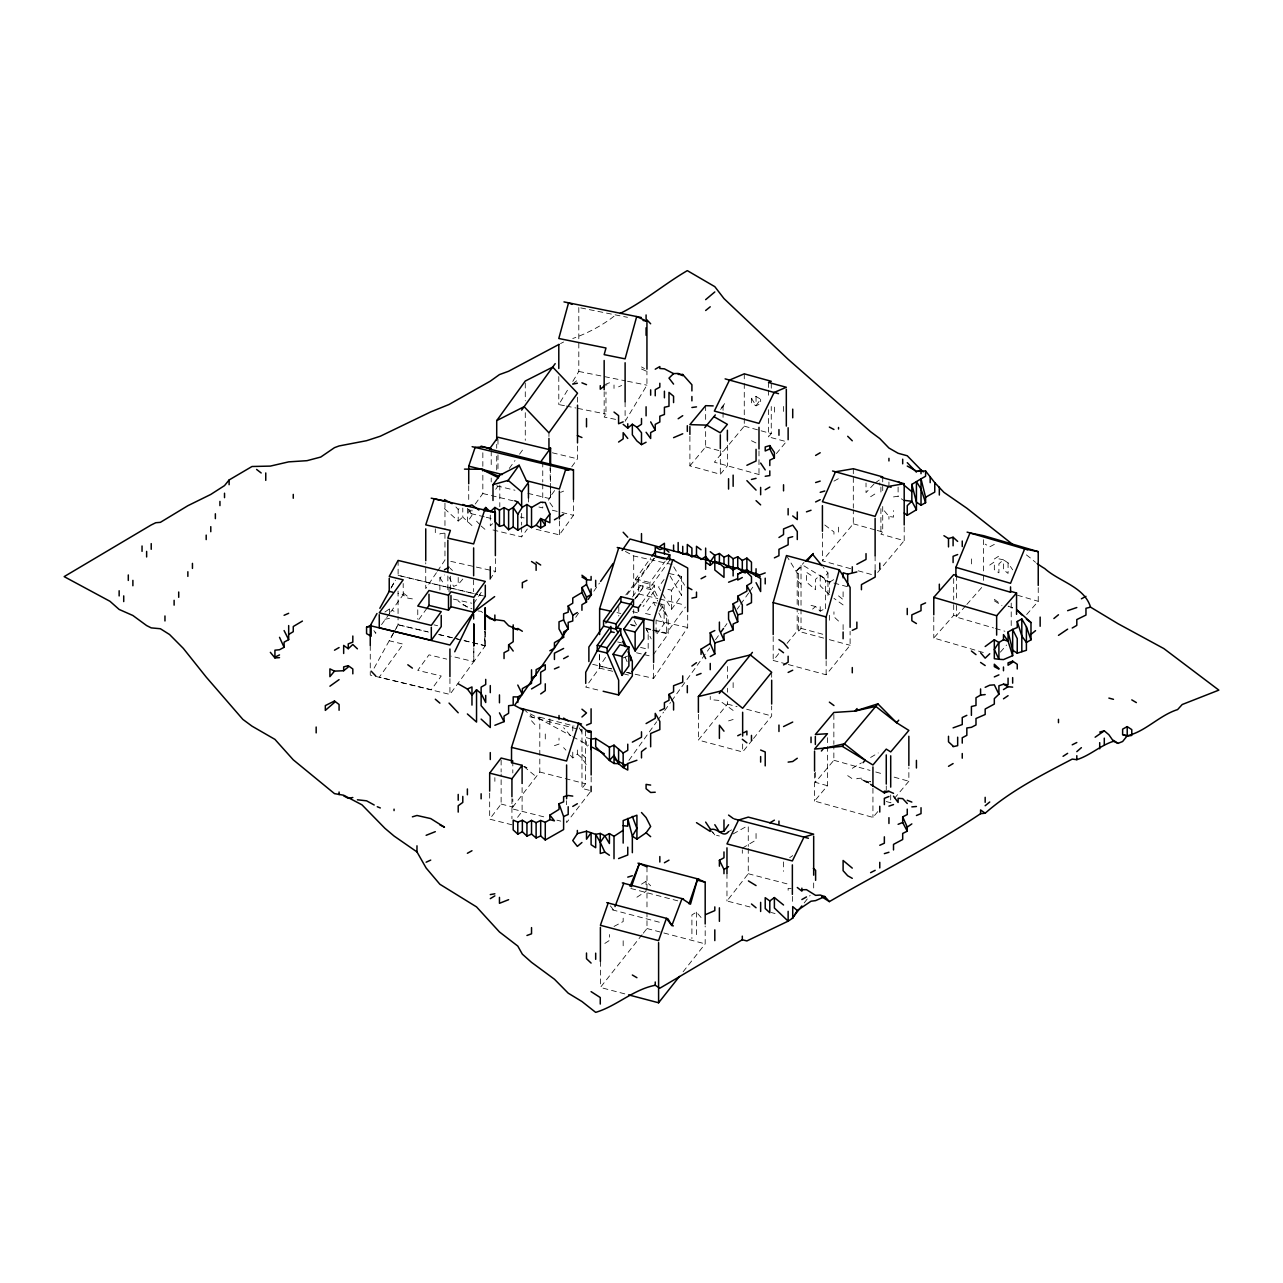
<?xml version="1.0" encoding="UTF-8"?>
<svg xmlns="http://www.w3.org/2000/svg" width="1283" height="1283" viewBox="0 0 1283 1283"><rect width="100%" height="100%" fill="white"/><g stroke="black" fill="none" stroke-linecap="round" stroke-linejoin="round"><path stroke-width="0.75" stroke-dasharray="5 3.75" d="M471.968 525.581L462.794 517.097L462.794 508.068M467.381 508.212L467.381 522.069L471.968 515.269L471.968 510.089M866.025 782.053L870.612 781.475L870.612 783.095L866.025 782.053L861.438 779.535L861.438 778.172L856.868 778.492L856.868 782.117M485.295 631.942L485.295 645.766L484.717 646.552L484.894 631.108L484.717 646.552L473.812 661.627L450.974 656.126M391.363 587.454L395.196 580.493M374.107 668.138L395.196 629.905M396.158 628.173L398.067 624.693L398.067 616.786M391.01 588.159L395.453 580.157M393.673 632.76L389.23 640.762L403.183 644.13L379.271 677.167L431.313 689.725L441.224 676.013L417.761 670.367L428.987 654.843L446.741 659.125M394.571 631.156L398.115 624.757L427.271 631.701M564.456 405.701L558.795 404.562L568.802 387.995M572.811 381.372L578.809 371.445L578.809 341.47M615.583 419.381L604.165 417.071L605.977 414.072L605.977 392.037M625.11 421.289L646.937 385.173L646.937 371.188M636.625 597.477L642.895 587.758L642.895 582.466L654.571 585.256L654.571 590.549L657.971 597.445M611.189 668.876L599.626 666.294L606.217 656.447M626.617 672.324L653.608 678.354L687.688 627.515L687.688 611.654M436.428 572.731L425.748 588.576L425.748 562.692M437.487 571.143L444.96 560.046L444.96 528.596M473.635 603.635L481.237 592.345M489.93 579.435L495.366 571.352L495.366 555.635M575.698 617.299L580.237 610.788M593.821 591.206L599.482 583.059M715.497 639.784L718.945 634.941M724.67 626.858L726.964 623.618M737.26 609.056L739.553 605.817M740.708 604.197L748.727 592.874M749.865 591.271L754.452 584.791M751.469 398.42L756.056 405.669L760.643 399.205L756.056 396.479L751.469 398.42L751.469 402.83L756.056 405.829L760.643 403.552L760.643 399.205M664.081 579.451L658.564 587.117L660.585 590.533M657.072 603.09L653.528 602.24L645.461 613.466L652.534 615.166M659.542 611.189L664.145 604.774L658.837 603.507M664.145 604.774L664.145 623.763L656.078 634.989L656.078 619.801M484.717 646.552L485.295 645.766L460.356 639.656M627.162 594.51L635.55 584.358L635.55 579.066L650.738 557.929M625.799 594.927L654.218 558.169M654.25 558.33L635.55 584.358L649.904 587.79L657.794 601.134M632.519 596.9L642.895 582.466M634.828 598.985L642.895 587.758L654.571 590.549L643.04 606.586M635.149 598.84L638.661 593.965L638.661 577.029M669.774 560.158L649.904 587.79L649.904 582.498L665.107 561.361M641.885 602.898L654.571 585.256M599.386 655.116L599.386 668.074L585.722 687.079L601.214 690.799M671.634 609.233L671.634 590.26L681.578 576.436L668.491 573.309L681.578 595.424L671.634 609.233L661.579 592.233M645.606 628.029L666.663 633.08L685.379 607.067M653.191 654.875L668.186 634.027L668.186 618.149L661.386 604.341M628.927 760.338L656.639 721.768M657.794 720.164L663.568 712.129M664.722 710.525L670.496 702.491M671.65 700.887L709.756 647.851M381.548 624.613L389.519 613.595M390.657 612.023L403.183 594.719L397.955 593.452M484.268 516.808L468.728 513.072L470.909 510.057M475.239 504.043L482.841 493.522L482.841 468.279M509.271 468.423L514.996 460.517M519.551 454.182L524.122 447.847M495.719 489.272L497.98 486.145M554.609 490.571L548.948 498.413L524.41 492.512M571.785 466.771L577.51 458.833L577.51 444.912M492.993 529.975L521.652 536.871L527.329 529.013M548.354 500.162L550.583 497.066L550.583 485.327M536.182 529.302L559.372 534.867L573.469 515.317L573.469 499.488M418.851 619.464L427.464 607.581M370.258 645.445L370.258 675.083L449.932 694.424L473.764 661.627L473.764 647.787M511.933 824.777L489.673 819.147L501.124 804.056L501.124 774.034M517.578 817.319L522.101 811.353L522.101 783.336M585.529 730.925L585.529 783.785L581.969 788.42L591.158 790.777L566.605 822.595L566.605 818.618M523.64 709.098L532.75 717.486L539.806 717.213L539.806 772.029L511.532 808.675L547.248 817.704M750.042 907.001L726.964 900.987L748.262 873.739L748.262 848.352M804.2 902.895L810.134 895.326M624.805 993.876L600.396 987.445L642.077 934.73M643.296 933.174L646.985 928.523L646.985 912.614M683.117 971.776L705.185 943.871L705.185 925.973M752.335 739.97L742.649 751.966L698.385 740.066L727.413 704.078L727.413 700.117M753.538 738.463L771.676 715.962L771.676 706.035M798.635 605.4L798.635 573.485L796.791 570.47L803.928 562.515M825.562 608.703L825.562 580.782L823.862 577.991L827.968 572.94L823.253 567.214M786.431 664.033L773.184 660.44L779.503 652.678M787.072 643.36L797.176 630.931L797.176 608.992M801.025 565.242L801.025 628.365L798.635 631.332L797.176 630.931M788.323 664.546L826.14 674.778L850.1 645.269L850.1 631.316M724.687 403.648L720.164 409.085M720.565 409.421L725.136 403.904M744.268 418.402L744.268 426.148L714.358 462.185L758.991 474.534L761.477 471.535M689.901 436.412L689.901 465.857L720.324 474.277L727.381 465.777L727.381 440.133M776.391 453.589L786.319 441.625L768.533 436.91L771.259 433.622L771.259 406.486M689.901 465.857L705.65 446.901L705.65 429.228M904.194 526.896L904.194 540.64L880.908 534.161L882.72 531.996L882.72 504.444M850.645 568.69L822.419 560.847L853.307 523.817L853.307 510.041M877.636 572.459L904.194 540.64M877.78 811.626L872.937 817.399L814.561 801.073L827.455 785.709L827.455 735.72M449.05 577.158L453.637 586.443L458.207 584.535L462.794 579.082M827.455 785.709L815.346 782.325L833.854 760.274L833.854 746.321M886.264 801.522L890.707 802.773L893.128 799.902M894.347 798.475L908.861 781.251L908.861 767.571M983.307 652.502L933.783 638.036L953.686 615.327L953.686 601.759M965.586 605.881L955.899 616.931L993.587 627.948M966.869 604.421L983.596 585.337M1026.657 614.525L1038.236 601.31L1038.236 587.406M1000.371 652.149L1006.594 645.044M444.463 508.613L458.207 521.042L458.207 509.511L460.501 506.993M614.012 316.26C601.887 325.722 587.197 333.388 572.763 338.504M874.044 483.996L866.025 492.624L866.025 483.033M492.576 523.705L490.282 525.789L490.282 513.761M829.363 592.922L829.363 582.241L820.206 575.121L815.619 579.274L815.619 589.715L806.462 582.145L806.462 572.282L811.032 575.313M458.207 521.042L462.794 517.097M570.47 755.302L572.763 758.045L577.35 754.131L577.35 748.871M812.572 609.104L815.619 606.538L820.206 611.189L824.793 608.735M572.763 383.97L577.35 380.249M796.791 570.47L803.495 565.595L823.862 577.991M875.182 482.921L879.769 479.682L879.769 485.07M989.738 565.081L994.325 561.906L994.325 569.604L998.912 572.827L998.912 563.814L1003.482 559.789L1008.069 562.916L1012.656 569.86M789.654 857.718L792.718 855.601M384.9 612.039L389.487 608.88L394.057 611.269M604.838 943.422L609.425 940.423L609.425 934.553M870.612 496.729L875.182 493.811M733.138 833.918L746.882 826.22M994.325 558.987L998.912 556.068M641.5 884.163L646.087 881.293L650.657 885.767M829.363 582.241L833.95 579.483M701.063 917.489L696.493 912.149L691.906 914.907L691.906 938.563M852.281 768.309L861.438 762.888M870.612 757.451L878.246 752.945M439.893 589.972L439.893 577.671L444.463 574.976M728.568 831.592L731.615 829.86M742.312 848.175L756.056 840.012L756.056 830.213M833.95 481.125L838.537 478.623M994.325 544.393L989.738 546.847L985.168 544.136M560.543 343.587L563.606 342M636.913 897.218L646.087 891.252L646.087 881.293M618.582 386.841L621.646 385.461M623.169 657.938L627.756 656.014M560.543 492.383L563.606 491.116M614.012 926.438L623.169 921.547L623.169 915.517M604.838 384.595L609.425 382.751L609.425 384.002L606.378 385.044M554.432 745.648L559.019 744.108L559.019 738.094M728.568 720.886L733.138 719.474M384.9 619.256L389.487 618.374M893.513 496.906L898.1 496.248L902.687 499.825M444.463 533.135L439.893 533.744L439.893 536.936M791.178 888.397L788.131 888.349L788.131 890.739M478.078 610.965L481.125 611.317L484.557 614.316M884.356 510.859L888.943 516.456L893.513 517.129L893.513 510.586M412.388 598.904L407.818 598.103L403.231 595.055L403.183 583.524M998.912 558.875L1003.482 559.789L1003.482 569.732L1008.069 573.405L1008.069 562.916M580.766 307.904L627.483 317.318M578.809 371.445L625.527 380.859M627.483 381.243L646.937 385.173M566.348 406.086L575.778 407.978M577.671 408.363L605.977 414.072M625.398 551.433L633.706 555.94L672.276 564.552M656.848 620.619L687.688 627.515M616.979 612.616L620.828 613.466M450.782 561.345L495.366 571.352M453.38 599.097L471.791 603.218M710.237 829.732L714.807 834.928L719.394 836.003M635.55 579.066L649.904 582.498M667.898 589.362L671.634 590.26M638.661 593.965L657.81 598.552M659.735 599.017L684.625 604.983M632.583 611.606L638.421 613.001M630.274 624.372L636.031 625.735M631.236 625.158L635.117 626.104M646.792 628.895L650.673 629.825M652.63 630.29L668.186 634.027M617.7 641.949L621.517 642.863M640.554 647.434L648.172 649.246L648.172 632.856L646.343 629.36M636.48 652.758L642.318 654.154M644.258 654.619L652.037 656.479M592.698 664.321L611.734 668.876M626.986 672.533L630.787 673.431M599.386 668.074L612.937 671.33M624.564 674.104L628.429 675.034M552.364 452.787L577.51 458.833M496.713 485.84L514.964 490.234M482.841 493.522L514.114 501.044M538.924 507.01L542.757 507.924L542.757 501.942M552.348 510.233L560.029 512.077M561.954 512.542L573.469 515.317M520.289 517.017L524.106 517.931M486.209 517.274L492.031 518.669M398.115 560.43L398.115 575.345L477.661 594.478M398.115 575.345L477.549 594.494M483.354 595.889L479.473 594.959L485.295 596.354M434.007 624.869L437.615 625.735M438.946 634.508L458.4 639.191M398.115 624.757L429.115 632.23M438.802 634.556L462.04 640.169M463.981 640.634L485.295 645.766M550.583 497.066L550.022 467.589M501.124 804.056L512.815 807.007L512.815 799.004M556.934 820.158L560.799 821.136M539.806 717.213L574.11 726.034M529.799 716.716L581.985 730.139M539.806 772.029L585.529 783.785M811.032 605.351L815.619 606.538M748.262 873.739L790.585 884.773M771.211 912.518L775.06 913.528M630.819 888.477L677.761 900.842M612.183 909.791L662.477 923.038M646.985 928.523L661.996 932.484M663.872 932.982L705.185 943.871M786.463 555.539L797.176 573.1L798.635 573.485M727.413 704.078L737.035 706.66M746.658 709.242L771.676 715.962M825.562 580.782L848.223 586.924M801.025 628.365L824.119 634.62M823.638 638.1L798.635 631.332L798.635 613.386M829.347 639.656L850.1 645.269M744.268 426.148L771.259 433.622M705.65 446.901L723.051 451.712M853.307 523.817L875.359 529.943M877.203 530.456L882.72 531.996M858.167 570.791L873.226 574.976M833.854 760.274L870.034 770.393M875.76 771.997L883.105 774.05M894.155 777.145L908.861 781.251M953.686 615.327L956.573 616.161L956.573 602.609M1017.515 595.248L1038.236 601.31M995.48 628.494L1004.894 631.252M861.438 779.535L869.072 782.389M591.094 739.136L586.507 737.613L586.507 745.15L588.801 747.315M462.794 604.726L471.968 608.816M1012.656 607.837L1008.069 606.137L1012.656 607.917M641.5 369.023L646.087 371.012M523.897 766.416L526.944 767.763L523.897 766.111M751.469 440.727L756.056 442.988M530.408 713.909L570.903 735.736M572.651 736.683L588.496 745.231M641.5 366.938L644.547 368.606M994.325 600.813L1001.959 605.608M733.138 710.445L719.394 700.454L710.237 699.62L710.237 696.38M467.381 607.212L458.207 601.053M843.107 604.934L833.95 598.343M847.694 775.638L852.281 778.765M994.325 599.289L998.912 602.769M866.025 780.946L869.072 783.271M403.231 593.035L407.818 596.547M1026.4 554.898L1030.987 558.458A73.339 42.339 60 0 0 1035.557 562.291M829.363 594.703L820.206 585.834L820.206 575.121M523.897 766.512L536.118 776.712M838.537 595.857L843.107 599.626L843.107 590.244M481.125 526.03L485.712 529.975M577.35 754.131L581.937 758.125L586.507 764.941M824.793 525.004L833.95 531.916L833.95 535.46M797.288 580.718L801.875 584.936M450.189 568.321L452.482 570.47M838.537 621.052L833.95 616.77L833.95 611.831M581.937 754.34L586.507 758.686M476.538 521.155L479.986 524.811M563.606 747.652L565.899 750.106M455.93 506.977L458.207 509.511M570.47 735.592L563.606 727.669M531.531 720.789L536.118 725.986M712.53 831.945L714.807 834.928M610.387 905.878L613.659 910.176M549.862 502.776L554.432 509.175M439.893 577.671L444.463 584.936M373.898 630.578L375.743 633.545L375.743 629.873M579.178 727.798L581.937 732.272M673.719 566.829L684.577 585.176M658.788 602.802L666.663 616.145L666.663 633.08M634.139 620.507L636.785 625.527M468.904 509.255L471.968 515.269M653.528 602.24L655.292 605.817M658.837 613.001L664.145 623.763M646.087 628.526L651.187 638.886M625.142 657.088L627.387 662.381M1011.212 603.09L1011.212 626.329M983.596 539.662L983.596 573.421M983.596 575.409L983.596 581.375M971.407 558.923L971.407 566.589M956.573 575.49L956.573 600.669M953.686 578.521L953.686 599.835M933.783 616.738L933.783 638.036M898.1 487.059L898.1 496.248M890.707 794.947L890.707 802.773M888.943 482.007L888.943 485.07M888.943 516.456L888.943 519.166M886.264 785.998L886.264 789.879M882.72 476.907L882.72 492.64M880.908 487.043L880.908 494.901M880.908 508.645L880.908 534.161M875.118 555.796L875.118 569.588M872.937 788.291L872.937 817.399M853.307 468.728L853.307 508.068M843.107 624.613L843.107 630.322M838.537 527.153L838.537 532.076M833.854 714.455L833.854 744.332M829.363 615.247L829.363 621.79M827.968 572.94L827.968 598.423M826.14 660.825L826.14 674.778M822.419 533.247L822.419 560.847M820.206 606.618L820.206 611.189M815.346 772.35L815.346 782.325M814.561 773.072L814.561 801.073M813.679 882.977L813.679 890.787M797.176 573.1L797.176 607.003M792.365 896.384L792.365 904.258M783.544 406.438L783.544 412.533M783.544 861.919L783.544 871.333M774.387 407.128L774.387 412.404M773.184 636.512L773.184 660.44M771.676 672.276L771.676 678.242M771.259 383.232L771.259 389.054M768.533 382.462L768.533 388.284M768.533 390.24L768.533 396.062M768.533 409.678L768.533 436.91M758.991 450.926L758.991 474.534M756.056 396.479L756.056 405.829M748.262 826.877L748.262 846.395M744.268 373.834L744.268 381.58M744.268 383.521L744.268 416.462M742.649 744.028L742.649 751.966M742.312 849.875L742.312 853.275M733.138 682.652L733.138 689.709M727.413 666.47L727.413 678.338M727.413 688.233L727.413 692.195M726.964 873.418L726.964 900.987M723.051 406.438L723.051 410.368M723.051 412.34L723.051 418.242M720.324 450.606L720.324 474.277M705.65 405.669L705.65 419.413M698.385 714.342L698.385 740.066M696.493 912.149L696.493 937.151M681.578 576.436L681.578 595.424M653.608 664.466L653.608 678.354M646.985 866.891L646.985 910.625M633.706 555.94L633.706 595.617M633.706 609.505L633.706 613.466M625.11 401.787L625.11 419.349M623.169 940.776L623.169 946.517M618.791 606.554L618.791 615.968M614.012 384.996L614.012 388.428M604.165 391.716L604.165 417.071M600.396 961.384L600.396 987.445M599.626 654.378L599.626 666.294M591.158 776.937L591.158 784.843M581.969 729.113L581.969 788.42M578.809 307.519L578.809 339.482M577.51 397.201L577.51 403.167M572.763 725.937L572.763 731.166M572.763 752.143L572.763 758.045M566.605 800.736L566.605 804.714M559.372 520.93L559.372 534.867M558.795 376.544L558.795 404.562M550.583 467.718L550.583 483.37M549.862 718.849L549.862 723.837M548.948 432.804L548.948 436.525M545.275 733.988L545.275 741.253M542.757 462.008L542.757 481.975M542.757 483.964L542.757 499.937M528.452 498.093L528.452 502.006M525.276 383.024L525.276 400.809M525.276 412.661L525.276 440.342M521.652 513.392L521.652 525.132M521.652 527.088L521.652 536.871M512.815 760.979L512.815 772.991M511.933 798.748L511.933 818.762M501.124 760.033L501.124 772.029M499.809 485.102L499.809 506.769M497.98 439.203L497.98 447.029M497.98 454.856L497.98 470.492M496.713 444.335L496.713 448.28M496.713 456.187L496.713 470.027M494.869 777.658L494.869 781.331M491.213 450.862L491.213 468.343M491.213 478.046L491.213 481.943M489.673 793.135L489.673 819.147M482.841 452.739L482.841 466.338M473.812 614.204L473.812 622.111M473.812 647.803L473.812 661.627M473.635 579.756L473.635 591.688M473.764 614.188L473.764 622.095M468.728 485.728L468.728 501.348M468.728 509.159L468.728 513.072M458.207 577.478L458.207 584.535M450.381 576.195L450.381 590.132M449.932 678.611L449.932 694.424M449.05 586.892L449.05 594.494M447.847 575.955L447.847 589.891M444.96 503.048L444.96 526.639M435.306 528.756L435.306 532.67M417.761 609.762L417.761 619.096M398.067 591.094L398.067 614.814M389.487 608.88L389.487 616.481"/><path stroke-width="1.5" d="M229.112 484.701L229.112 479.97L252.013 466.499L270.344 466.098L288.675 461.864L307.006 460.677L320.75 457.053L334.494 447.655L339.081 445.955L366.569 440.694L380.313 436.22L430.719 411.907L449.05 404.482L490.282 381.163L499.456 374.588L508.613 371.252L559.019 344.389M485.712 695.402L485.712 702.507L481.125 693.558L476.538 689.725L471.968 695.113L467.381 689.035L458.207 683.791M522.357 507.186L526.944 504.492L526.944 524.731L517.787 530.2L517.787 514.307L522.357 507.186L517.787 501.974L513.2 507.491L513.2 526.96L508.613 529.719L504.043 525.148L499.456 526.335L499.456 510.169L494.869 507.459L490.282 511.757L485.712 507.491L483.418 509.96M536.118 570.358L536.118 564.456L531.531 561.505M531.531 527.634L531.531 507.475L540.688 502.198L545.275 502.487L549.862 513.97L549.862 522.71L540.688 518.508L536.118 525.212L531.531 527.634L526.944 524.731M581.937 610.291L581.937 604.71L586.507 602.08L586.507 597.14L581.937 587.518L586.507 584.439L586.507 579.724L581.937 577.013M609.425 855.232L604.838 852.137L600.268 842.338L604.838 835.794L609.425 833.597L614.012 836.324L614.012 858.728M623.169 843.091L623.169 820.575L636.913 815.186L636.913 839.146L646.087 832.811L650.657 826.509L646.087 817.544L641.5 812.524M659.831 862.032L659.831 856.547M728.568 582.225L737.725 578.601L737.725 574.159L742.312 572.138L746.882 572.25L751.469 576.725L751.469 582.803L746.882 585.625L746.882 591.158L737.725 596.226L737.725 601.326L733.138 603.78L733.138 610.564L737.725 621.806L733.138 624.035L733.138 629.809L723.981 634.027L723.981 640.073L714.807 642.943L710.237 632.776L714.807 630.562M746.882 734.918L746.882 731.069L743.835 732.705M751.469 740.644L751.469 735.4M760.643 762.118L760.643 756.569M765.213 765.887L765.213 751.966L760.643 750.042M838.537 429.019L838.537 427.48M888.943 791.338L884.356 792.894L884.356 791.21L888.943 791.338L893.513 793.327M893.513 849.955L893.513 844.39L902.687 839.483L902.687 833.453L907.257 831.192L907.257 827.102L902.687 816.886L907.257 814.545L907.257 809.124M904.21 513.008L907.257 515.285L916.431 509.768L911.844 501.252L911.844 484.381L921.018 478.864L925.588 497.259L925.588 502.711L921.018 505.245L921.018 478.864L925.588 476.282L925.588 471.005L916.431 471.102L907.257 466.05M699.091 879.272L697.631 878.887L690.495 904.194L682.011 898.629L622.335 882.896M773.184 634.524L773.184 602.609L786.463 555.539L839.403 569.877L850.1 587.438L850.1 627.323M826.14 658.821L826.14 616.931L839.403 569.877M599.626 634.54L599.626 608.735L618.743 547.825M653.608 662.477L653.608 620.796L672.741 559.885L687.688 568L687.688 611.654M522.101 783.336L522.101 765.326L511.532 762.647L511.532 747.38L523.64 709.098M573.469 499.488L573.469 469.819L565.771 469.193L559.372 489.048L526.383 480.676L519.118 465.232L499.809 475.255L492.993 484.685L492.993 500.45M468.728 483.771L468.728 466.194L475.143 447.398L482.841 446.917L491.213 448.922L489.464 449.034L497.98 437.246L548.948 449.515L550.583 448.168L550.583 465.761M631.428 886.697L639.415 863.555L697.631 878.887L705.185 882.223L705.185 923.985M689.019 903.809L697.631 878.887M608.206 903.007L600.396 925.3L658.596 940.631L666.422 918.355L667.898 918.74L671.859 925.508L673.35 925.893M615.006 906.584L623.811 883.281M630.065 886.328L639.415 863.555L646.985 866.891M1016.553 614.332L1016.553 593.019L1011.212 591.463L1010.539 592.233L955.899 576.259L955.899 567.343L970.012 532.974L983.596 535.685L1038.236 551.658L1038.236 585.417M454.743 651.764L473.812 612.232L485.295 596.354L485.295 585.176M370.258 645.445L370.258 625.671L376.977 613.515M379.848 608.302L389.439 590.918M229.112 479.97L224.525 485.599L210.781 494.436L187.863 505.71L160.375 522.341L155.788 522.726L151.218 524.955L64.15 576.628L109.969 601.294L119.143 609.441L132.887 615.503L146.631 625.575L151.218 627.884L160.375 628.734L169.532 634.492L183.293 648.348L206.194 677.071L242.856 719.394L252.013 726.162L274.931 739.377L293.262 759.825L334.494 793.632L343.668 795.235L361.982 804.826L384.9 828.289L394.057 836.035L416.975 851.912L426.132 868.014L439.893 884.276L476.538 906.905L499.456 931.955L517.787 946.068L522.357 954.183L531.531 962.346L554.432 979.218L568.193 993.154L581.937 1001.51L595.681 1012.367C616.722 1006.064 633.225 989.546 655.244 985.264L659.831 988.199C687.287 972.209 714.551 955.562 742.312 939.781L746.882 940.936L788.131 921.162L792.718 918.115L797.288 910.545L811.032 901.211L815.619 900.618L824.793 896.56L829.363 901.612C879.817 872.408 932.196 846.139 980.581 813.679L985.168 813.23C1010.796 790.601 1042.133 774.836 1072.219 759.103L1076.806 759.664C1090.229 755.446 1100.365 745.439 1113.468 741.301L1118.038 743.37L1122.625 741.51L1127.212 735.801C1145.735 731.454 1159.271 715.353 1177.618 709.579L1182.188 704.527L1218.85 690.126L1163.857 648.589L1118.038 623.714L1090.55 607.148C1084.167 586.556 1059.598 581.905 1044.731 568.545A73.339 42.339 60 0 1 1037.081 563.462M577.35 830.454L577.35 833.613L572.763 840.541L577.35 846.379L581.937 842.498M566.653 630.354L514.579 705.377L523.368 710.108M588.159 599.369L591.559 594.478M600.604 581.424L613.066 563.494M622.127 550.439L630.049 539.02L662.477 547.937M714.807 824.696L719.394 831.929L723.981 831.288L728.568 824.728M617.957 632.663L616.129 629.183L633.513 604.999L633.513 599.706L620.94 596.691L603.555 620.876L603.555 626.168L588.881 647.001L588.881 661.579M721.222 631.701L723.516 628.462M427.464 607.581L428.987 605.432L428.987 594.237M705.65 562.243L710.237 565.322L710.237 561.778L714.807 555.347L719.394 553.502L723.981 557.175L723.981 563.943L733.138 569.893L737.725 567.567L737.725 556.758L733.138 558.73L728.568 555.186L723.981 557.175M623.698 629.263L632.391 617.171L643.825 619.914L643.825 638.902L635.133 650.994L623.698 629.263L635.133 632.006L643.825 619.914M521.636 410.127L555.186 363.65M521.652 505.566L521.652 491.87L528.452 482.44L526.383 480.676M651.908 556.293L655.421 551.417L669.774 554.865L669.774 560.158M605.865 622.945L620.94 601.984L620.94 596.691M603.154 691.264L618.647 694.969L618.647 680.15L607.132 653.063L597.253 650.689L597.253 645.397L610.9 626.393L610.9 631.685L597.253 650.689L585.722 672.276L585.722 683.374M603.555 626.168L616.129 629.183L616.129 623.891L633.513 599.706M666.278 559.741L669.774 554.865M620.78 628.766L620.78 634.043L607.132 653.063L607.132 647.771L620.78 628.766L615.84 627.579M638.421 611.237L638.421 607.709L640.73 604.501M613.066 654.266L619.897 644.772L628.895 646.921L628.895 665.909L622.063 675.403L613.066 654.266L622.063 656.415L628.895 646.921M631.942 671.827L645.862 652.47M618.647 694.969L632.311 675.965L632.311 661.146L630.001 655.725M496.713 420.616L525.276 381.035L552.7 367.098L577.51 393.223L548.948 432.804L524.122 406.679L496.713 420.616L496.713 440.374M507.555 481.237L519.118 465.232M489.464 449.034L540.736 461.832L550.583 448.168M448.505 595.216L450.974 591.8L473.812 597.301L485.295 581.44L398.115 560.43L389.23 576.436L403.183 579.804L379.271 612.841L431.313 625.382L441.224 611.686L417.761 606.041L428.987 590.517L448.505 595.216L448.505 610.131L428.987 605.432M448.505 610.131L450.974 606.715L450.974 595.52M379.271 614.701L379.271 627.756L431.313 640.313L441.224 626.617L441.224 615.423M549.862 513.97L545.275 520.064L545.275 525.292L540.688 527.938L536.118 525.212M489.673 791.13L489.673 773.12L501.124 758.028L512.815 760.979L511.532 762.647M511.933 796.743L511.933 778.733L522.101 765.326M792.365 918.035L801.843 905.926M628.558 994.87L658.596 1002.777L679.445 976.427M698.385 696.541L727.413 660.52L750.363 654.923L771.676 672.276L742.649 708.28L721.335 690.928L698.385 696.541L698.385 712.37M719.282 693.462L752.415 652.373M813.31 553.502L806.927 561.377M334.494 671.121L329.907 676.654L329.907 668.876L334.494 671.121L343.668 670.736L348.238 667.048L348.238 665.701L343.668 666.871L343.668 670.736M704.736 427.656L715.321 414.922M863.074 762.679L865.207 760.161L844.358 743.787L842.241 746.321L814.561 749.08L827.455 733.716L815.346 734.501L833.854 712.466L854.911 711.087L875.76 706.372L877.877 703.854L896.592 722.73L908.861 730.412L890.707 751.902L886.264 749.112L872.937 764.989L842.241 746.321L875.76 706.372L896.592 722.73L898.709 720.212M821.393 751.02L823.526 748.502L844.358 743.787M857.044 708.553L854.911 711.087L877.877 703.854M955.899 576.259L956.573 575.49L953.686 574.656L933.783 597.365L933.783 614.798M996.65 635.101L996.65 615.744L1016.553 593.019M705.65 299.645L714.807 291.963M678.162 374.395L682.732 374.476L682.732 375.678L678.162 373.449L673.575 373.626L668.988 378.132L673.575 384.098M989.738 653.769L985.168 658.163L980.581 652.742M1008.069 678.13L1008.069 684.801L1003.482 684.208L998.912 685.78L998.912 694.231L994.325 698.626L994.325 704.062L985.168 709.018L985.168 714.503L975.994 718.496L975.994 724.943L971.407 727.317L966.837 727.958L966.837 735.335L962.25 737.741L962.25 743.13M985.168 646.52L994.325 639.736L998.912 642.51L998.912 659.27L1003.482 659.59L1012.656 655.661L1012.656 629.408L1017.243 627.563L1017.243 621.485L1021.813 618.967L1026.4 626.794L1030.987 639.832L1026.4 642.478L1021.813 635.983L1017.243 621.485M805.387 561.152L812.636 554.352L822.066 565.787M339.081 679.637L329.907 686.197M343.668 653.48L343.668 645.413L348.238 648.701L352.825 644.499L357.412 648.845M581.937 716.989L586.507 712.947L581.937 709.194M1076.806 751.646L1081.393 747.652M636.913 760.258L627.756 763.545L623.169 767.539L618.582 763.69L614.012 755.382L609.425 760.466L595.681 746.786L595.681 738.447L591.094 739.136L591.094 749.48M710.237 565.322L714.807 561.441L723.981 563.943M623.169 424.352L627.756 428.105L632.343 424.256L636.913 427.207L641.5 432.74L641.5 444.624L646.087 442.25M1058.475 635.358L1067.632 629.151M1053.888 618.534L1058.475 614.765M985.168 805.74L989.738 802.003M705.65 310.502L710.237 306.797M1030.987 634.363L1035.557 630.643M604.838 385.558L600.268 389.198L600.268 385.638M646.087 748.133L641.5 751.646L641.5 757.916M494.645 596.595L473.812 612.232L473.812 599.177M1113.468 741.301L1108.881 734.726L1104.294 730.845L1095.137 737.212M623.169 830.326L614.012 836.324M691.906 666.037L696.493 662.669M769.8 900.955L765.213 897.683L765.213 908.508L769.8 912.71L769.8 900.955L774.387 897.587L783.544 904.996M540.688 693.911L545.275 690.639L545.275 683.807M797.288 758.253L792.718 761.509L788.131 762.118M907.257 827.102L911.844 823.911M659.831 546.462L664.418 543.286L664.418 554.08M618.582 442.042L623.169 438.882L623.169 432.66L627.756 438.433M710.237 632.776L710.237 643.521L701.063 649.166L701.063 654.394M783.544 726.563L792.718 722.056M559.019 803.751L559.019 809.397L549.862 815.09L554.432 820.847L549.862 819.629L545.275 822.339L540.688 820.495L540.688 835.971L545.275 839.98L563.606 829.556L563.606 816.549L559.019 803.751L563.606 801.843L563.606 796.743L568.193 795.476L572.763 796.101M1003.482 698.818L1008.069 695.691M504.043 658.58L504.043 652.71L508.613 650.337L508.613 644.836L513.2 641.741L513.2 624.853M925.588 497.259L934.762 492.111L934.762 482.665L925.588 471.005M302.419 621.068L293.262 626.521L293.262 631.701L288.675 634.444M678.162 418.739L682.732 415.676M1063.062 756.312L1067.632 753.346M636.913 427.207L641.5 424.272L641.5 418.515M778.957 537.497L783.544 534.562L783.544 528.949L792.718 525.116L797.288 531.515L797.288 539.55M1003.482 689.564L1008.069 686.71L1012.656 687.127M746.882 465.28L756.056 460.998L756.056 449.339M581.937 587.518L581.937 592.554L572.763 598.006L572.763 603.202L568.193 605.977L572.763 615.279L572.763 620.972L568.193 622.399L568.193 629.151L563.606 631.974L563.606 637.362L554.432 642.607L554.432 648.22L549.862 650.77M490.282 898.645L494.869 895.871M1012.656 655.661L1008.069 641.211L1003.482 639.736L998.912 642.51L994.325 649.455L998.912 659.27L994.325 658.692L994.325 639.736M554.432 519.791L557.496 517.947M728.568 831.592C722.73 839.002 717.47 826.653 710.237 829.732L710.237 831.464L696.493 822.66M723.981 873.691L723.981 869.441L728.568 866.683M948.506 766.304L953.093 763.561M783.544 664.931L788.131 662.204L788.131 656.238M572.763 615.279L577.35 612.552M627.756 763.545L627.756 770.057L623.169 767.539L623.169 753.009L627.756 750.298L627.756 744.188M572.763 806.43L577.35 803.719M856.868 564.295L866.025 559.42L866.025 553.631M815.619 455.433L820.206 452.755M765.213 489.737L769.8 487.059M559.019 517.033L563.606 514.371M499.456 510.169L504.043 507.603L508.613 510.137L513.2 507.491L517.787 514.307M769.8 822.836L774.387 820.174M655.244 369.199L659.831 366.553L659.831 368.494L664.418 368.846L673.575 373.626M563.606 648.46L554.432 653.175L554.432 659.51M1072.219 628.012L1076.806 625.382L1076.806 619.577L1085.963 615.054L1085.963 608.302L1090.55 607.148M334.494 650.192L339.081 647.562M664.418 862.737L668.988 860.139M985.168 694.568L980.581 695.129L975.994 697.727L975.994 705.442L971.407 706.516L971.407 715.369M801.875 899.543L806.462 896.945M494.869 725.28L504.043 721.639L504.043 716.09L508.613 713.316L508.613 705.682L513.2 705.201L513.2 696.845L517.787 696.942L522.357 694.376L522.357 688.618L531.531 683.358L531.531 669.79M586.507 597.14L591.094 594.59L591.094 588.929M710.237 656.559L714.807 654.009L714.807 642.943M1003.482 639.736L1003.482 634.604L1008.069 641.211L1008.069 631.974L1012.656 629.408L1017.243 638.597L1017.243 653.191L1026.4 650.289L1026.4 626.794M531.531 677.953L536.118 675.419L536.118 669.662L545.275 664.77L545.275 669.534L540.688 672.228L540.688 683.518L531.531 688.939M467.381 853.275L471.968 850.741M522.357 820.302L522.357 831.753L517.787 834.142L513.2 829.925L513.2 820.126L517.787 822.114L522.357 820.302L526.944 822.932L531.531 820.398L536.118 822.628L540.688 820.495M1127.212 726.611L1122.625 729.145L1122.625 734.582L1127.212 736.105L1131.782 735.432L1131.782 729.61L1127.212 726.611L1127.212 736.105M288.675 625.559L288.675 639.656L284.088 642.174L284.088 647.306L279.518 649.743L274.931 650.192L274.931 657.906L279.518 657.634M737.725 580.044L742.312 577.526M719.394 866.185L719.394 860.268L723.981 857.766L723.981 851.928M659.831 710.718L664.418 708.521L664.418 702.667L668.988 700.277L668.988 694.36L673.575 691.858L673.575 685.715L682.732 682.219L682.732 675.884M563.606 658.676L568.193 656.19M1081.393 598.808L1085.963 596.354M673.575 402.589L673.575 396.239L668.988 392.422L668.988 406.23L664.418 407.272L664.418 414.473L659.831 416.205L659.831 421.979L655.244 424.368L655.244 430.126L650.657 432.579L650.657 438.513L646.087 432.275M444.463 569.716L449.05 567.262M701.063 578.745L705.65 576.324M426.132 835.313L435.306 831.673M746.882 605.063L751.469 602.673L751.469 594.286L746.882 585.625M705.65 914.554L714.807 910.609L714.807 906.889M742.312 572.138L742.312 560.463L746.882 558.105L751.469 562.179L751.469 573.212L760.643 578.553L760.643 591.543L756.056 582.674M334.494 701.015L325.337 705.586L325.337 710.381L334.494 702.41L334.494 701.015L339.081 704.495L339.081 710.269M746.882 558.105L746.882 569.636L737.725 574.159M870.612 872.648L875.182 870.323M1072.219 744.814L1076.806 742.52M526.944 580.349L522.357 582.626L522.357 587.806M646.087 723.564L655.244 718.336L655.244 713.364L659.831 721.463L659.831 729.594L650.657 733.507L650.657 746.802M815.619 501.942L820.206 499.696M737.725 735.752L740.772 734.261M917.954 471.374L921.018 469.899L923.295 471.887M788.131 672.436L792.718 670.223M274.931 657.137L279.518 654.923M769.8 445.586L769.8 448.874L765.213 450.991L765.213 446.965L769.8 445.586L774.387 452.418L774.387 457.967L769.8 460.148L769.8 465.553M774.387 557.864L778.957 555.667L778.957 549.316L788.131 544.81L788.131 537.946L792.718 536.679M966.837 715.337L962.25 717.534L962.25 724.558L953.093 727.862M620.122 313.453C644.226 301.521 664.321 284.072 687.319 270.633L714.807 286.654L723.981 298.586L788.131 359.288L870.612 431.746L879.769 438.545L888.943 448.024L898.1 453.268L907.257 455.77L921.018 469.899L921.018 473.684M426.132 862.208L430.719 860.091M682.732 433.766L673.575 437.663M985.168 687.319L989.738 685.202L994.325 684.865L998.912 694.231M467.381 689.035L471.968 686.95L471.968 705.105M563.606 816.549L568.193 814.464L568.193 806.718M632.343 742.135L641.5 737.212L641.5 731.807M852.281 630.338L856.868 628.253L856.868 622.095M595.681 738.447L609.425 747.219L614.012 745.166L623.169 753.009M879.769 845.272L884.356 843.204L884.356 836.821M1067.632 610.676L1076.806 607.533M925.588 602.898L921.018 604.934L921.018 610.676L911.844 614.862L911.844 620.747L916.431 623.554M994.325 676.911L998.912 674.874M522.357 831.753L526.944 836.115L531.531 834.094L536.118 837.959L540.688 835.971M284.088 615.295L288.675 613.306M554.432 668.956L559.019 667M843.107 577.815L843.107 572.747L847.694 574.175L856.868 571.945M765.213 572.908L756.056 576.243L756.056 568.754M366.569 627.211L371.156 625.318L371.156 636.272L366.569 633.642L366.569 627.211L371.156 626.12M916.431 815.507L921.018 813.614L921.018 807.713M623.169 421.85L618.582 423.743L618.582 415.612L614.012 412.068M568.193 605.977L568.193 612.199L563.606 613.819L563.606 619.93L559.019 621.806L559.019 628.943L563.606 637.362M586.507 725.12L591.094 723.275L591.094 708.809M888.943 796.502L884.356 798.347L884.356 804.617M898.1 824.327L902.687 822.483L902.687 816.886M957.663 554.545L953.093 556.325L953.093 562.579M696.493 675.211L701.063 673.447M678.162 542.549L678.162 551.289L682.732 553.791L687.319 553.342L691.906 556.79L696.493 555.074L701.063 559.468L705.65 556.549L710.237 561.778M1012.656 661.162L1008.069 662.846L1008.069 665.252L1012.656 662.269L1012.656 661.162L1017.243 664.273L1017.243 668.988M609.425 833.597L609.425 843.508L604.838 835.794L600.268 833.421L595.681 834.351L586.507 831.208L577.35 833.613M526.944 935.483L531.531 933.816L531.531 927.593M806.462 511.853L811.032 510.249M888.943 806.141L893.513 804.569M815.619 482.552L820.206 481.093M733.138 610.564L728.568 612.023L728.568 619.256L733.138 629.809M627.756 877.139L632.343 875.744M412.388 816.838L416.975 815.475L430.719 818.586L444.463 827.182L439.893 824.905M618.582 858.568L627.756 854.991L627.756 847.165M884.356 853.644L888.943 852.265M604.838 852.137L600.268 853.484L600.268 833.421M492.993 484.685L508.18 480.371L521.652 491.87M820.206 492.319L824.793 491.004M943.919 535.701L948.506 538.539L953.093 537.24L957.663 541.41M1099.707 732.096L1104.294 730.845M737.725 621.806L737.725 614.83L742.312 613.643L742.312 604.886L737.725 596.226M751.469 479.457L756.056 478.334M953.093 746.69L957.663 745.648L957.663 737.196M508.613 899.688L499.456 903.312L499.456 897.378M691.906 598.119L696.493 597.188L696.493 592.105M572.763 384.098L577.35 383.216M490.282 894.588L494.869 893.786M904.194 483.691L888.173 486.449L875.118 516.375L822.419 501.717L835.474 471.807L853.307 468.728L882.72 476.907L880.908 477.228L904.194 483.691L904.194 524.939M765.213 476.282L769.8 475.56L769.8 470.893M691.906 407.497L696.493 406.871M911.844 806.879L916.431 806.494M824.793 896.56L820.206 895.053L815.619 895.358L806.462 889.664L801.875 889.76M655.244 792.22L650.657 792.493L646.087 788.708L646.087 784.394L650.657 785.084M511.532 747.38L566.605 761.011L578.553 723.227L587.662 731.599L591.158 731.47L591.158 774.964M343.668 795.845L348.238 798.315L352.825 797.513M719.394 563.365L723.981 567.407L728.568 567.391M357.412 799.79L366.569 800.817L374.203 805.002M464.494 469.129L481.494 469.257L502.294 474.55M565.53 469.883L568.754 469.915L566.044 469.177M713.172 405.893L705.65 405.669L689.901 424.625L706.837 425.138L720.324 432.836L727.381 424.352L714.358 416.911M609.425 747.219L609.425 760.466L614.012 763.465L618.582 763.69L618.582 749.031M746.882 572.25L751.469 572.555M540.736 461.832L573.469 469.819M586.507 579.724L591.094 580.108L591.094 576.468M623.169 825.691L627.756 826.188L627.756 818.426L632.343 836.179L632.343 852.682M491.822 619.208L504.043 620.828L508.613 625.687L517.787 629.728L513.2 628.253M641.275 317.478L563.975 301.906M643.04 320.461L646.937 321.231L646.937 369.183M1038.236 551.658L1024.652 548.932L1010.539 583.316L955.899 567.343M444.96 501.092L431.2 498.173M495.366 512.398L484.621 510.153L473.635 543.928L447.847 538.138L450.381 530.408L425.748 524.875L434.215 498.846L495.366 512.398L495.366 555.635M617.235 547.488L674.249 560.238M599.626 608.735L611.189 611.317M634.331 616.498L653.608 620.796M664.402 558.859L655.421 556.71L655.421 551.417M620.94 601.984L631.717 604.566M632.583 606.314L638.421 607.709M603.555 620.876L616.129 623.891M610.9 631.685L614.204 632.471M597.253 645.397L607.132 647.771M472.144 446.676L568.754 469.915M468.728 466.194L481.494 469.257L499.023 476.346M392.71 592.201L389.23 591.351L389.23 578.296M450.974 606.715L473.764 612.216L449.932 645.012L370.258 625.671M489.673 773.12L511.933 778.733M520.69 708.328L581.52 723.981M587.486 730.524L591.158 731.47M587.662 731.599L590.629 732.352M734.149 818.907L808.402 838.264M637.94 863.17L639.415 863.555M683.502 899.014L682.011 898.629L671.859 925.508L666.422 918.355L606.747 902.623M697.679 880.25L705.185 882.223M1108.881 698.096L1113.468 699.315M1122.625 734.582L1127.212 735.801M481.093 446.131L491.405 448.922M773.184 602.609L826.14 616.931M666.294 548.98L719.731 563.654M725.456 565.226L757.884 574.126L760.178 576.709M725.12 378.87L778.508 393.656M832.555 470.989L891.092 487.267M967.109 532.124L1027.539 549.782M933.783 597.365L996.65 615.744M745.359 572.924L742.312 571.945L737.725 567.567M904.21 500.37L911.844 501.252L907.257 505.63L907.257 515.285M462.794 504.46L467.381 506.24L471.968 504.909L478.832 510.041M907.257 800.287L911.844 802.083M514.724 500.755L517.787 501.974M377.266 806.734L380.313 807.953M581.937 382.831L586.507 384.675M577.35 435.579L581.937 437.519M591.094 991.631L600.268 997.549L600.268 1004.06M646.937 321.231L636.689 316.564L625.11 358.855L604.165 354.637L605.977 347.998L558.795 338.504L568.561 302.82L571.977 304.392M481.494 469.257L498.558 477.789M452.097 503.674L444.463 499.584M829.363 427.079L833.95 429.484M592.024 747.123L604.341 753.763M614.894 759.456L625.462 765.149M1003.482 684.208L1008.069 686.71M687.319 587.165L691.906 589.667M998.912 669.133L994.325 666.631L994.325 664.225L998.912 668.555M852.281 878.326L847.694 875.776L843.107 870.676L843.107 860.476L852.281 868.126M632.343 975.016L636.913 977.694M1131.782 699.893L1136.369 702.587M904.21 485.311L911.844 491.694M756.056 885.575L748.422 880.924M714.807 561.441L719.394 564.247L719.394 553.502M517.787 628.445L522.357 631.252M898.1 481.558L901.147 483.45M563.606 718.111L568.193 720.95M884.356 792.894L870.612 784.426M821.729 896.769L829.363 901.612M536.118 562.066L540.688 565.017M1017.243 653.191L1012.656 650.224L1008.069 631.974M636.913 839.146L632.343 836.179L636.913 828.401L632.343 816.389M526.944 504.492L531.531 507.475M485.712 614.942L494.869 620.764L494.869 615.022M1113.468 740.339L1118.038 743.37M778.957 639.72L783.544 642.767L788.131 648.188M980.581 662.445L985.168 665.556M921.018 505.245L916.431 502.118L911.844 484.381M513.2 526.96L517.787 530.2M985.168 813.23L980.581 809.958L980.581 813.679M348.238 665.701L352.825 668.972L352.825 673.848M1012.656 544.409L966.837 508.212L943.919 492.351L934.762 482.665M1026.4 619.16L1030.987 622.512L1030.987 639.832M728.568 815.074L733.138 818.41M407.818 664.77L412.388 668.122M581.937 575.217L586.507 578.585M829.363 702.138L833.95 705.538M701.063 549.765L696.493 546.317L696.493 555.074M778.957 649.246L783.544 652.742M256.6 469.434L261.187 472.978M742.312 739.281L746.882 742.825M746.882 569.636L751.469 573.212M971.407 651.026L975.994 654.619M792.718 515.958L797.288 519.551L797.288 512.013M710.237 551.706L714.807 555.347L714.807 570.005L723.981 577.382L723.981 567.407M797.288 887.483L801.875 891.124L801.875 888.157M641.5 444.624L636.913 440.967L632.343 434.793L632.343 424.256M485.712 615.327L490.282 618.967M737.725 556.758L742.312 560.463M751.469 903.986L756.056 907.771M646.087 832.811L650.657 836.66M668.988 552.171L664.418 548.29L659.831 549.573L655.244 546.991L655.244 552.716M435.306 699.219L439.893 703.132M458.207 712.787L449.05 703.084M797.288 910.545L792.718 906.6L792.718 918.115M813.326 868.318L815.619 870.307L815.619 880.346M746.882 480.644L756.056 490.09M1030.987 622.512L1017.243 610.163L1021.813 614.942M953.093 746.048L948.506 741.847L948.506 736.282M907.257 462.682L916.431 472.128M756.056 500.659L760.643 504.877M467.381 713.957L476.538 722.056L476.538 689.725M591.094 963.068L586.507 958.722L586.507 953.012M847.694 436.284L852.281 440.791M481.125 719.089L490.282 727.525L490.282 716.347L481.125 705.666L481.125 687.127L485.712 684.513L485.712 679.381M682.732 374.476L691.906 384.772L691.906 390.93M499.456 526.335L494.869 521.636L494.869 507.459M650.657 323.781L646.087 319.002L646.087 314.944M371.156 671.153L375.743 675.949M907.257 803.511L902.687 798.603L898.1 798.315L898.1 802.436L893.513 796.15M623.169 532.237L627.756 537.192M270.344 652.325L274.931 657.906M723.981 731.166L719.394 725.216L719.394 738.447M508.613 644.836L513.2 651.042M545.275 525.292L540.688 518.508L540.688 527.938M760.643 463.083L765.213 469.883M705.65 822.098L710.237 828.978M600.268 842.338L595.681 834.351L595.681 847.742L591.094 844.679L591.094 832.779L586.507 839.21L586.507 831.208M650.657 421.882L655.244 430.126M668.988 694.36L673.575 702.795L673.575 710.028M902.687 822.483L907.257 831.192M622.544 641.372L625.286 646.584M628.045 651.812L630.787 657.04L630.787 660.681M499.456 712.851L504.043 721.639M769.8 448.874L774.387 457.967M284.088 630.578L288.675 639.656M719.394 860.268L723.981 869.441M563.606 619.93L568.193 629.151M517.787 685.058L522.357 694.376M701.063 649.166L705.65 658.58M581.937 592.554L586.507 602.08M279.518 637.33L284.088 647.306M723.981 640.073L719.394 630.001L719.394 622.079M586.507 584.439L591.094 594.59M710.237 643.521L714.807 654.009M620.78 634.043L626.168 646.696M733.138 603.78L737.725 614.83M925.588 502.711L921.018 489.015L916.431 481.606L916.431 509.768M1104.294 738.158L1104.294 744.621M1099.707 742.649L1099.707 748.823M1076.806 755.687L1076.806 759.664M1058.475 719.33L1058.475 722.682M1040.144 617.091L1040.144 626.28M1021.813 618.967L1021.813 651.62M1012.656 677.6L1012.656 683.149M1010.539 586.876L1010.539 592.233M1003.482 667.016L1003.482 670.752M985.168 797.32L985.168 802.308M980.581 688.939L980.581 695.129M962.25 541.025L962.25 546.542M962.25 753.522L962.25 758.189M953.093 537.24L953.093 545.804M948.506 538.539L948.506 546.911M939.332 487.139L939.332 495.046M939.332 584.166L939.332 589.683M930.175 477.372L930.175 482.649M916.431 760.37L916.431 767.988M908.861 736.282L908.861 765.614M907.257 608.415L907.257 614.589M902.687 459.186L902.687 463.804M890.707 755.815L890.707 787.12M888.943 458.32L888.943 460.95M888.943 817.672L888.943 823.478M886.264 754.933L886.264 784.057M879.769 563.093L879.769 569.043M879.769 806.269L879.769 812.075M879.769 862.336L879.769 867.933M875.118 518.348L875.118 555.796M875.182 570.502L875.182 577.061L861.438 584.615L861.438 589.731M872.937 766.929L872.937 786.351M852.281 566.797L852.281 572.234M852.281 667.545L852.281 672.805M847.694 574.175L847.694 585.834M843.107 632.006L843.107 638.742M822.419 505.662L822.419 531.274M815.346 736.49L815.346 744.461M814.561 751.084L814.561 771.083M813.679 836.115L813.679 875.166M811.032 737.067L811.032 742.6M792.718 409.133L792.718 417.809M792.365 864.87L792.365 894.411M788.131 427.752L788.131 439.7M788.131 508.597L788.131 514.916M788.131 911.331L788.131 921.162L774.387 907.995L774.387 897.587M786.319 389.214L786.319 426.084M783.544 484.766L783.544 490.876M778.957 429.597L778.957 435.274M778.957 725.055L778.957 731.502M778.957 821.056L778.957 823.878M771.676 680.215L771.676 704.046M765.213 578.184L765.213 583.893M760.643 487.38L760.643 494.773M760.643 902.366L760.643 911.475M758.991 427.335L758.991 448.97M742.649 712.257L742.649 736.089M742.312 936.125L742.312 939.781M733.138 475.111L733.138 486.321M733.138 558.73L733.138 575.955M728.568 478.703L728.568 489.064M728.568 555.186L728.568 566.332M727.381 430.27L727.381 440.133M726.964 847.822L726.964 873.418M723.981 819.917L723.981 831.288M720.324 434.809L720.324 448.633M719.394 907.835L719.394 921.338M714.807 929.87L714.807 940.599M710.237 663.439L710.237 669.694M705.65 548.082L705.65 569.331M691.906 396.495L691.906 400.857M691.906 556.79L691.906 548.066L687.319 544.489L687.319 553.342M689.901 426.581L689.901 434.44M687.319 425.715L687.319 431.409M687.319 685.651L687.319 692.724M682.732 546.333L682.732 553.791M673.575 545.05L673.575 550.984M664.418 391.187L664.418 397.794M659.831 383.264L659.831 387.145L655.244 389.631L655.244 395.805M658.596 942.636L658.596 1002.777M655.244 981.992L655.244 985.264M650.657 389.84L650.657 395.18M646.087 327.79L646.087 335.312M646.087 406.791L646.087 415.852M641.5 533.584L641.5 542.372M635.133 632.006L635.133 650.994M627.756 423.759L627.756 428.105M625.11 362.752L625.11 401.787M622.063 656.415L622.063 675.403M614.012 745.166L614.012 763.465M604.165 360.491L604.165 389.759M600.396 927.304L600.396 961.384M595.681 580.301L595.681 586.556M595.681 953.157L595.681 959.315M591.094 786.335L591.094 791.611M586.507 418.563L586.507 426.87M577.51 405.155L577.51 442.924M566.605 764.973L566.605 798.748M559.372 491.036L559.372 518.925M559.019 715.497L559.019 719.362M558.795 344.502L558.795 368.526M550.022 448.024L550.022 465.633M549.862 815.09L549.862 819.629M548.948 438.385L548.948 449.515M545.275 822.339L545.275 839.98M536.118 822.628L536.118 837.959M531.531 820.398L531.531 834.094M528.452 484.397L528.452 498.093M526.944 822.932L526.944 836.115M517.787 696.942L517.787 702.491M517.787 822.114L517.787 834.142M508.613 510.137L508.613 529.719M504.043 507.603L504.043 525.148M499.456 694.889L499.456 702.795M490.282 566.653L490.282 578.617M490.282 685.571L490.282 692.644M490.282 752.576L490.282 759.536M485.712 507.491L485.712 511.051M485.295 608.222L485.295 629.953M481.125 793.776L481.125 798.844M473.812 624.083L473.812 645.83M473.635 547.905L473.635 575.778M473.764 624.067L473.764 645.814M467.381 788.965L467.381 794.786M462.794 796.406L462.794 802.42L458.207 805.74L458.207 812.107M458.207 794.418L458.207 800.223M449.932 648.973L449.932 676.638M447.847 540.127L447.847 571.977M431.313 627.259L431.313 640.313M425.748 528.853L425.748 560.703M416.975 845.802L416.975 851.912M394.057 809.14L394.057 810.615M352.825 636.015L352.825 642.109L348.238 643.89L348.238 648.701M339.081 791.996L339.081 794.642M316.163 727.028L316.163 732.898M293.262 494.388L293.262 498.253M265.757 472.946L265.757 480.371M224.525 493.217L224.525 497.644M219.938 501.396L219.938 505.614M215.368 513.777L215.368 518.637M210.781 526.655L210.781 531.707M206.194 535.107L206.194 539.598M192.45 563.381L192.45 568.417M187.863 571.737L187.863 576.372M178.706 592.008L178.706 597.317M174.119 600.3L174.119 605.143M164.962 615.968L164.962 620.956M151.218 543.607L151.218 549.3M146.631 551.401L146.631 556.95M142.044 545.981L142.044 551.353M132.887 580.365L132.887 585.754M128.3 574.96L128.3 580.445M123.713 595.889L123.713 601.583M119.143 590.757L119.143 595.937M485.166 607.95L484.926 629.183L485.166 607.95M738.575 820.045L726.964 843.893L792.365 860.941L803.976 837.109L813.679 834.158L748.262 817.111L738.575 820.045M729.498 380.089L714.358 411.057L758.991 423.406L774.13 392.454L786.319 387.274L768.533 382.462L771.259 381.292L744.268 373.834L729.498 380.089"/></g></svg>
